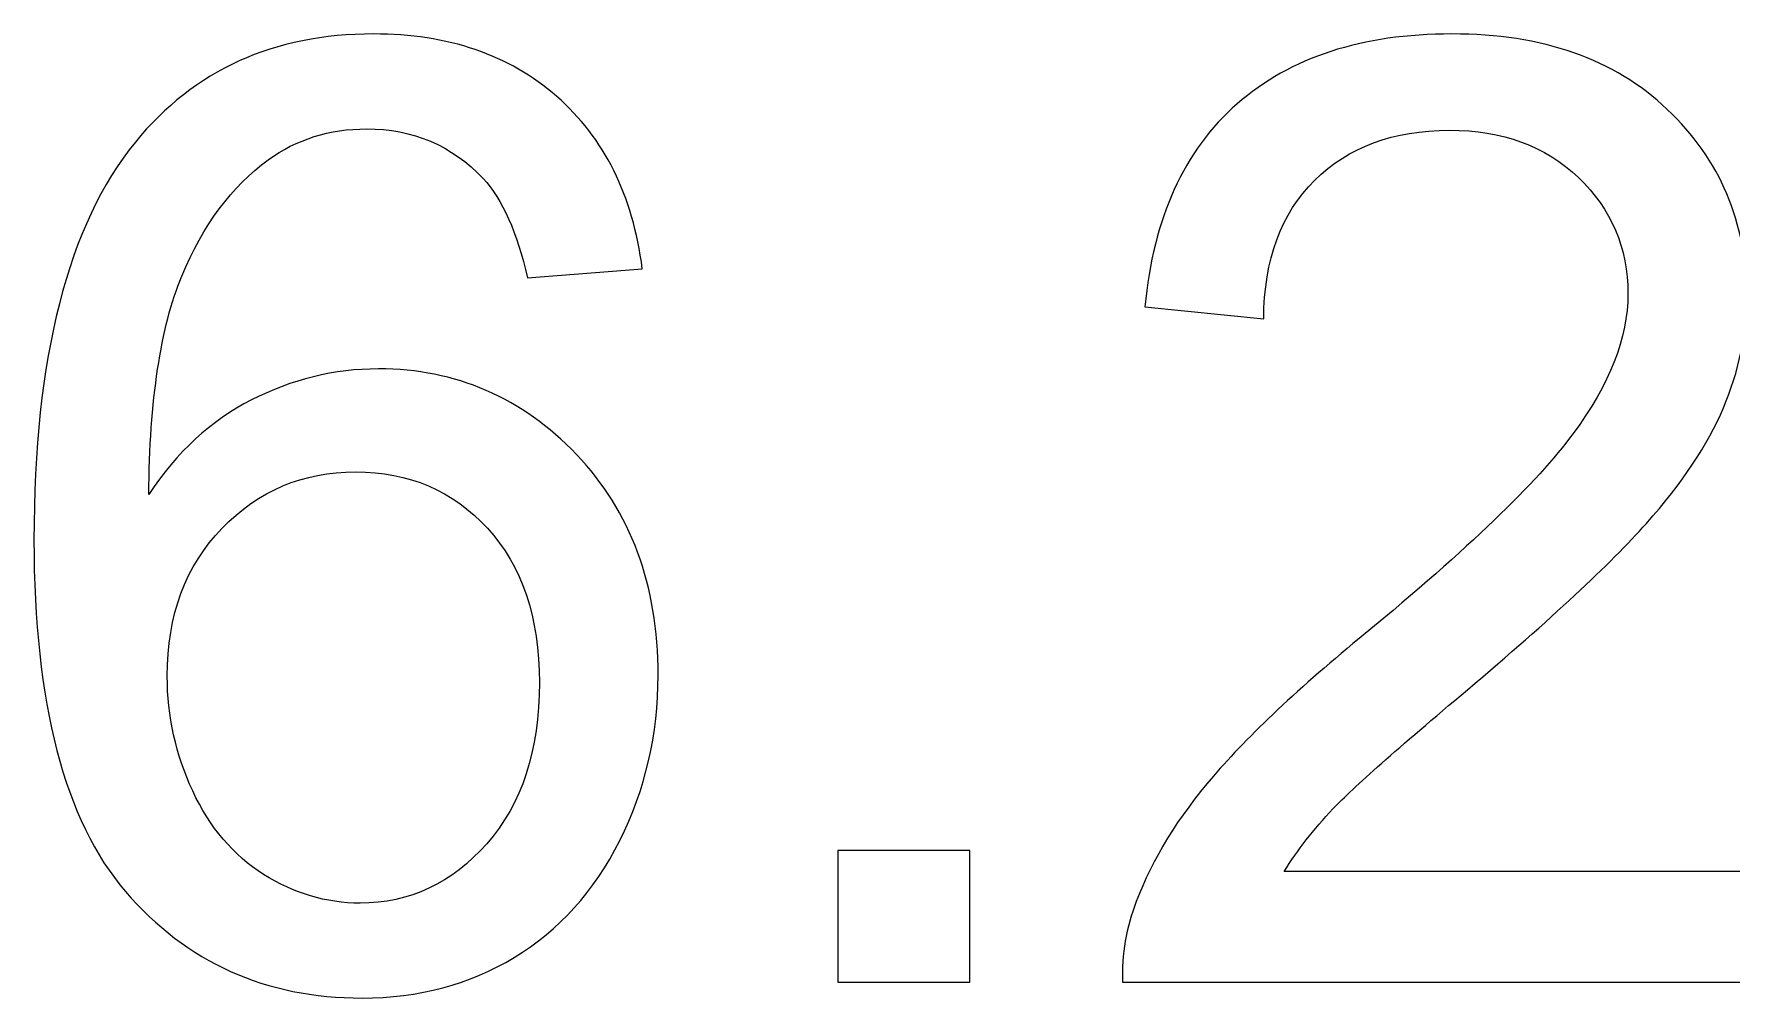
# Model space of a CAD drawing. Header units: millimetres. Extents: x -742 to 1487, y -1115 to 638.
# Drawn here: x 41.2 to 57.53, y -1013.05 to -1003.76 of the extents above; entities that cross this region are included whole.
import ezdxf

# ---------------------------------------------------------------- set-up
doc = ezdxf.new("R2010")
doc.units = ezdxf.units.MM
doc.layers.add('Layer 1', color=7, linetype='CONTINUOUS')

msp = doc.modelspace()

# ---------------------------------------------------------------- linework, layer by layer
at = {"layer": 'Layer 1', "color": 250}
for points, knots in [([(47.052, -1006.025), (47.052, -1006.025), (45.947, -1006.114), (45.947, -1006.114), (45.947, -1006.114), (45.847, -1005.676), (45.705, -1005.356), (45.521, -1005.157), (45.521, -1005.157), (45.219, -1004.838), (44.844, -1004.679), (44.399, -1004.679), (44.399, -1004.679), (44.042, -1004.679), (43.724, -1004.779), (43.451, -1004.977), (43.451, -1004.977), (43.1, -1005.234), (42.825, -1005.606), (42.619, -1006.097), (42.619, -1006.097), (42.416, -1006.59), (42.31, -1007.291), (42.302, -1008.199), (42.302, -1008.199), (42.571, -1007.791), (42.901, -1007.486), (43.29, -1007.289), (43.29, -1007.289), (43.68, -1007.09), (44.086, -1006.99), (44.514, -1006.99), (44.514, -1006.99), (45.259, -1006.99), (45.894, -1007.266), (46.419, -1007.814), (46.419, -1007.814), (46.941, -1008.362), (47.204, -1009.069), (47.204, -1009.939), (47.204, -1009.939), (47.204, -1010.51), (47.081, -1011.04), (46.836, -1011.531), (46.836, -1011.531), (46.588, -1012.022), (46.251, -1012.396), (45.82, -1012.657), (45.82, -1012.657), (45.39, -1012.917), (44.901, -1013.048), (44.355, -1013.048), (44.355, -1013.048), (43.426, -1013.048), (42.666, -1012.705), (42.077, -1012.022), (42.077, -1012.022), (41.491, -1011.338), (41.197, -1010.21), (41.197, -1008.639), (41.197, -1008.639), (41.197, -1006.882), (41.523, -1005.604), (42.173, -1004.806), (42.173, -1004.806), (42.74, -1004.112), (43.504, -1003.765), (44.467, -1003.765), (44.467, -1003.765), (45.183, -1003.765), (45.771, -1003.966), (46.228, -1004.366), (46.228, -1004.366), (46.685, -1004.766), (46.961, -1005.318), (47.052, -1006.025)], [0, 0, 0, 0, 0.05, 0.05, 0.05, 0.05, 0.1, 0.1, 0.1, 0.1, 0.15, 0.15, 0.15, 0.15, 0.2, 0.2, 0.2, 0.2, 0.25, 0.25, 0.25, 0.25, 0.3, 0.3, 0.3, 0.3, 0.35, 0.35, 0.35, 0.35, 0.4, 0.4, 0.4, 0.4, 0.45, 0.45, 0.45, 0.45, 0.5, 0.5, 0.5, 0.5, 0.55, 0.55, 0.55, 0.55, 0.6, 0.6, 0.6, 0.6, 0.65, 0.65, 0.65, 0.65, 0.7, 0.7, 0.7, 0.7, 0.75, 0.75, 0.75, 0.75, 0.8, 0.8, 0.8, 0.8, 0.85, 0.85, 0.85, 0.85, 0.9, 0.9, 0.9, 0.9, 1, 1, 1, 1]), ([(57.694, -1011.829), (57.694, -1011.829), (57.694, -1012.896), (57.694, -1012.896), (57.694, -1012.896), (57.694, -1012.896), (51.674, -1012.896), (51.674, -1012.896), (51.674, -1012.896), (51.666, -1012.627), (51.71, -1012.369), (51.806, -1012.119), (51.806, -1012.119), (51.96, -1011.711), (52.208, -1011.306), (52.549, -1010.911), (52.549, -1010.911), (52.889, -1010.515), (53.376, -1010.057), (54.009, -1009.539), (54.009, -1009.539), (54.993, -1008.728), (55.662, -1008.087), (56.011, -1007.613), (56.011, -1007.613), (56.363, -1007.139), (56.538, -1006.69), (56.538, -1006.267), (56.538, -1006.267), (56.538, -1005.824), (56.38, -1005.452), (56.062, -1005.147), (56.062, -1005.147), (55.745, -1004.844), (55.33, -1004.692), (54.82, -1004.692), (54.82, -1004.692), (54.28, -1004.692), (53.848, -1004.853), (53.524, -1005.174), (53.524, -1005.174), (53.2, -1005.494), (53.037, -1005.938), (53.033, -1006.508), (53.033, -1006.508), (53.033, -1006.508), (51.89, -1006.394), (51.89, -1006.394), (51.89, -1006.394), (51.969, -1005.538), (52.265, -1004.886), (52.777, -1004.438), (52.777, -1004.438), (53.291, -1003.989), (53.979, -1003.765), (54.845, -1003.765), (54.845, -1003.765), (55.717, -1003.765), (56.409, -1004.006), (56.917, -1004.491), (56.917, -1004.491), (57.427, -1004.975), (57.681, -1005.577), (57.681, -1006.292), (57.681, -1006.292), (57.681, -1006.656), (57.607, -1007.014), (57.457, -1007.365), (57.457, -1007.365), (57.309, -1007.719), (57.061, -1008.089), (56.716, -1008.478), (56.716, -1008.478), (56.369, -1008.866), (55.796, -1009.401), (54.995, -1010.079), (54.995, -1010.079), (54.324, -1010.642), (53.893, -1011.023), (53.702, -1011.224), (53.702, -1011.224), (53.512, -1011.425), (53.355, -1011.626), (53.23, -1011.829), (53.23, -1011.829), (53.23, -1011.829), (57.694, -1011.829), (57.694, -1011.829)], [0, 0, 0, 0, 0.043478, 0.043478, 0.043478, 0.043478, 0.086957, 0.086957, 0.086957, 0.086957, 0.130435, 0.130435, 0.130435, 0.130435, 0.173913, 0.173913, 0.173913, 0.173913, 0.217391, 0.217391, 0.217391, 0.217391, 0.26087, 0.26087, 0.26087, 0.26087, 0.304348, 0.304348, 0.304348, 0.304348, 0.347826, 0.347826, 0.347826, 0.347826, 0.391304, 0.391304, 0.391304, 0.391304, 0.434783, 0.434783, 0.434783, 0.434783, 0.478261, 0.478261, 0.478261, 0.478261, 0.521739, 0.521739, 0.521739, 0.521739, 0.565217, 0.565217, 0.565217, 0.565217, 0.608696, 0.608696, 0.608696, 0.608696, 0.652174, 0.652174, 0.652174, 0.652174, 0.695652, 0.695652, 0.695652, 0.695652, 0.73913, 0.73913, 0.73913, 0.73913, 0.782609, 0.782609, 0.782609, 0.782609, 0.826087, 0.826087, 0.826087, 0.826087, 0.869565, 0.869565, 0.869565, 0.869565, 0.913043, 0.913043, 0.913043, 0.913043, 1, 1, 1, 1]), ([(42.48, -1009.95), (42.48, -1010.335), (42.562, -1010.703), (42.725, -1011.054), (42.725, -1011.054), (42.888, -1011.406), (43.117, -1011.673), (43.407, -1011.857), (43.407, -1011.857), (43.699, -1012.041), (44.008, -1012.134), (44.336, -1012.134), (44.336, -1012.134), (44.812, -1012.134), (45.219, -1011.943), (45.555, -1011.562), (45.555, -1011.562), (45.892, -1011.181), (46.061, -1010.665), (46.061, -1010.011), (46.061, -1010.011), (46.061, -1009.382), (45.894, -1008.887), (45.561, -1008.525), (45.561, -1008.525), (45.229, -1008.163), (44.806, -1007.981), (44.291, -1007.981), (44.291, -1007.981), (43.788, -1007.981), (43.358, -1008.163), (43.007, -1008.525), (43.007, -1008.525), (42.655, -1008.887), (42.48, -1009.361), (42.48, -1009.95)], [0, 0, 0, 0, 0.1, 0.1, 0.1, 0.1, 0.2, 0.2, 0.2, 0.2, 0.3, 0.3, 0.3, 0.3, 0.4, 0.4, 0.4, 0.4, 0.5, 0.5, 0.5, 0.5, 0.6, 0.6, 0.6, 0.6, 0.7, 0.7, 0.7, 0.7, 0.8, 0.8, 0.8, 0.8, 1, 1, 1, 1]), ([(48.933, -1012.896), (48.933, -1012.896), (48.933, -1011.626), (48.933, -1011.626), (48.933, -1011.626), (48.933, -1011.626), (50.203, -1011.626), (50.203, -1011.626), (50.203, -1011.626), (50.203, -1011.626), (50.203, -1012.896), (50.203, -1012.896), (50.203, -1012.896), (50.203, -1012.896), (48.933, -1012.896), (48.933, -1012.896)], [0, 0, 0, 0, 0.2, 0.2, 0.2, 0.2, 0.4, 0.4, 0.4, 0.4, 0.6, 0.6, 0.6, 0.6, 1, 1, 1, 1])]:
    msp.add_open_spline(points, degree=3, knots=knots, dxfattribs=at)
at = {"layer": 'Layer 1', "color": 250, "lineweight": 9}
for points, knots in [([(47.052, -1006.025), (47.052, -1006.025), (45.947, -1006.114), (45.947, -1006.114), (45.947, -1006.114), (45.847, -1005.676), (45.705, -1005.356), (45.521, -1005.157), (45.521, -1005.157), (45.219, -1004.838), (44.844, -1004.679), (44.399, -1004.679), (44.399, -1004.679), (44.042, -1004.679), (43.724, -1004.779), (43.451, -1004.977), (43.451, -1004.977), (43.1, -1005.234), (42.825, -1005.606), (42.619, -1006.097), (42.619, -1006.097), (42.416, -1006.59), (42.31, -1007.291), (42.302, -1008.199), (42.302, -1008.199), (42.571, -1007.791), (42.901, -1007.486), (43.29, -1007.289), (43.29, -1007.289), (43.68, -1007.09), (44.086, -1006.99), (44.514, -1006.99), (44.514, -1006.99), (45.259, -1006.99), (45.894, -1007.266), (46.419, -1007.814), (46.419, -1007.814), (46.941, -1008.362), (47.204, -1009.069), (47.204, -1009.939), (47.204, -1009.939), (47.204, -1010.51), (47.081, -1011.04), (46.836, -1011.531), (46.836, -1011.531), (46.588, -1012.022), (46.251, -1012.396), (45.82, -1012.657), (45.82, -1012.657), (45.39, -1012.917), (44.901, -1013.048), (44.355, -1013.048), (44.355, -1013.048), (43.426, -1013.048), (42.666, -1012.705), (42.077, -1012.022), (42.077, -1012.022), (41.491, -1011.338), (41.197, -1010.21), (41.197, -1008.639), (41.197, -1008.639), (41.197, -1006.882), (41.523, -1005.604), (42.173, -1004.806), (42.173, -1004.806), (42.74, -1004.112), (43.504, -1003.765), (44.467, -1003.765), (44.467, -1003.765), (45.183, -1003.765), (45.771, -1003.966), (46.228, -1004.366), (46.228, -1004.366), (46.685, -1004.766), (46.961, -1005.318), (47.052, -1006.025)], [0, 0, 0, 0, 0.05, 0.05, 0.05, 0.05, 0.1, 0.1, 0.1, 0.1, 0.15, 0.15, 0.15, 0.15, 0.2, 0.2, 0.2, 0.2, 0.25, 0.25, 0.25, 0.25, 0.3, 0.3, 0.3, 0.3, 0.35, 0.35, 0.35, 0.35, 0.4, 0.4, 0.4, 0.4, 0.45, 0.45, 0.45, 0.45, 0.5, 0.5, 0.5, 0.5, 0.55, 0.55, 0.55, 0.55, 0.6, 0.6, 0.6, 0.6, 0.65, 0.65, 0.65, 0.65, 0.7, 0.7, 0.7, 0.7, 0.75, 0.75, 0.75, 0.75, 0.8, 0.8, 0.8, 0.8, 0.85, 0.85, 0.85, 0.85, 0.9, 0.9, 0.9, 0.9, 1, 1, 1, 1]), ([(57.694, -1011.829), (57.694, -1011.829), (57.694, -1012.896), (57.694, -1012.896), (57.694, -1012.896), (57.694, -1012.896), (51.674, -1012.896), (51.674, -1012.896), (51.674, -1012.896), (51.666, -1012.627), (51.71, -1012.369), (51.806, -1012.119), (51.806, -1012.119), (51.96, -1011.711), (52.208, -1011.306), (52.549, -1010.911), (52.549, -1010.911), (52.889, -1010.515), (53.376, -1010.057), (54.009, -1009.539), (54.009, -1009.539), (54.993, -1008.728), (55.662, -1008.087), (56.011, -1007.613), (56.011, -1007.613), (56.363, -1007.139), (56.538, -1006.69), (56.538, -1006.267), (56.538, -1006.267), (56.538, -1005.824), (56.38, -1005.452), (56.062, -1005.147), (56.062, -1005.147), (55.745, -1004.844), (55.33, -1004.692), (54.82, -1004.692), (54.82, -1004.692), (54.28, -1004.692), (53.848, -1004.853), (53.524, -1005.174), (53.524, -1005.174), (53.2, -1005.494), (53.037, -1005.938), (53.033, -1006.508), (53.033, -1006.508), (53.033, -1006.508), (51.89, -1006.394), (51.89, -1006.394), (51.89, -1006.394), (51.969, -1005.538), (52.265, -1004.886), (52.777, -1004.438), (52.777, -1004.438), (53.291, -1003.989), (53.979, -1003.765), (54.845, -1003.765), (54.845, -1003.765), (55.717, -1003.765), (56.409, -1004.006), (56.917, -1004.491), (56.917, -1004.491), (57.427, -1004.975), (57.681, -1005.577), (57.681, -1006.292), (57.681, -1006.292), (57.681, -1006.656), (57.607, -1007.014), (57.457, -1007.365), (57.457, -1007.365), (57.309, -1007.719), (57.061, -1008.089), (56.716, -1008.478), (56.716, -1008.478), (56.369, -1008.866), (55.796, -1009.401), (54.995, -1010.079), (54.995, -1010.079), (54.324, -1010.642), (53.893, -1011.023), (53.702, -1011.224), (53.702, -1011.224), (53.512, -1011.425), (53.355, -1011.626), (53.23, -1011.829), (53.23, -1011.829), (53.23, -1011.829), (57.694, -1011.829), (57.694, -1011.829)], [0, 0, 0, 0, 0.043478, 0.043478, 0.043478, 0.043478, 0.086957, 0.086957, 0.086957, 0.086957, 0.130435, 0.130435, 0.130435, 0.130435, 0.173913, 0.173913, 0.173913, 0.173913, 0.217391, 0.217391, 0.217391, 0.217391, 0.26087, 0.26087, 0.26087, 0.26087, 0.304348, 0.304348, 0.304348, 0.304348, 0.347826, 0.347826, 0.347826, 0.347826, 0.391304, 0.391304, 0.391304, 0.391304, 0.434783, 0.434783, 0.434783, 0.434783, 0.478261, 0.478261, 0.478261, 0.478261, 0.521739, 0.521739, 0.521739, 0.521739, 0.565217, 0.565217, 0.565217, 0.565217, 0.608696, 0.608696, 0.608696, 0.608696, 0.652174, 0.652174, 0.652174, 0.652174, 0.695652, 0.695652, 0.695652, 0.695652, 0.73913, 0.73913, 0.73913, 0.73913, 0.782609, 0.782609, 0.782609, 0.782609, 0.826087, 0.826087, 0.826087, 0.826087, 0.869565, 0.869565, 0.869565, 0.869565, 0.913043, 0.913043, 0.913043, 0.913043, 1, 1, 1, 1]), ([(42.48, -1009.95), (42.48, -1010.335), (42.562, -1010.703), (42.725, -1011.054), (42.725, -1011.054), (42.888, -1011.406), (43.117, -1011.673), (43.407, -1011.857), (43.407, -1011.857), (43.699, -1012.041), (44.008, -1012.134), (44.336, -1012.134), (44.336, -1012.134), (44.812, -1012.134), (45.219, -1011.943), (45.555, -1011.562), (45.555, -1011.562), (45.892, -1011.181), (46.061, -1010.665), (46.061, -1010.011), (46.061, -1010.011), (46.061, -1009.382), (45.894, -1008.887), (45.561, -1008.525), (45.561, -1008.525), (45.229, -1008.163), (44.806, -1007.981), (44.291, -1007.981), (44.291, -1007.981), (43.788, -1007.981), (43.358, -1008.163), (43.007, -1008.525), (43.007, -1008.525), (42.655, -1008.887), (42.48, -1009.361), (42.48, -1009.95)], [0, 0, 0, 0, 0.1, 0.1, 0.1, 0.1, 0.2, 0.2, 0.2, 0.2, 0.3, 0.3, 0.3, 0.3, 0.4, 0.4, 0.4, 0.4, 0.5, 0.5, 0.5, 0.5, 0.6, 0.6, 0.6, 0.6, 0.7, 0.7, 0.7, 0.7, 0.8, 0.8, 0.8, 0.8, 1, 1, 1, 1]), ([(48.933, -1012.896), (48.933, -1012.896), (48.933, -1011.626), (48.933, -1011.626), (48.933, -1011.626), (48.933, -1011.626), (50.203, -1011.626), (50.203, -1011.626), (50.203, -1011.626), (50.203, -1011.626), (50.203, -1012.896), (50.203, -1012.896), (50.203, -1012.896), (50.203, -1012.896), (48.933, -1012.896), (48.933, -1012.896)], [0, 0, 0, 0, 0.2, 0.2, 0.2, 0.2, 0.4, 0.4, 0.4, 0.4, 0.6, 0.6, 0.6, 0.6, 1, 1, 1, 1])]:
    msp.add_open_spline(points, degree=3, knots=knots, dxfattribs=at)

doc.saveas('drawing.dxf')
